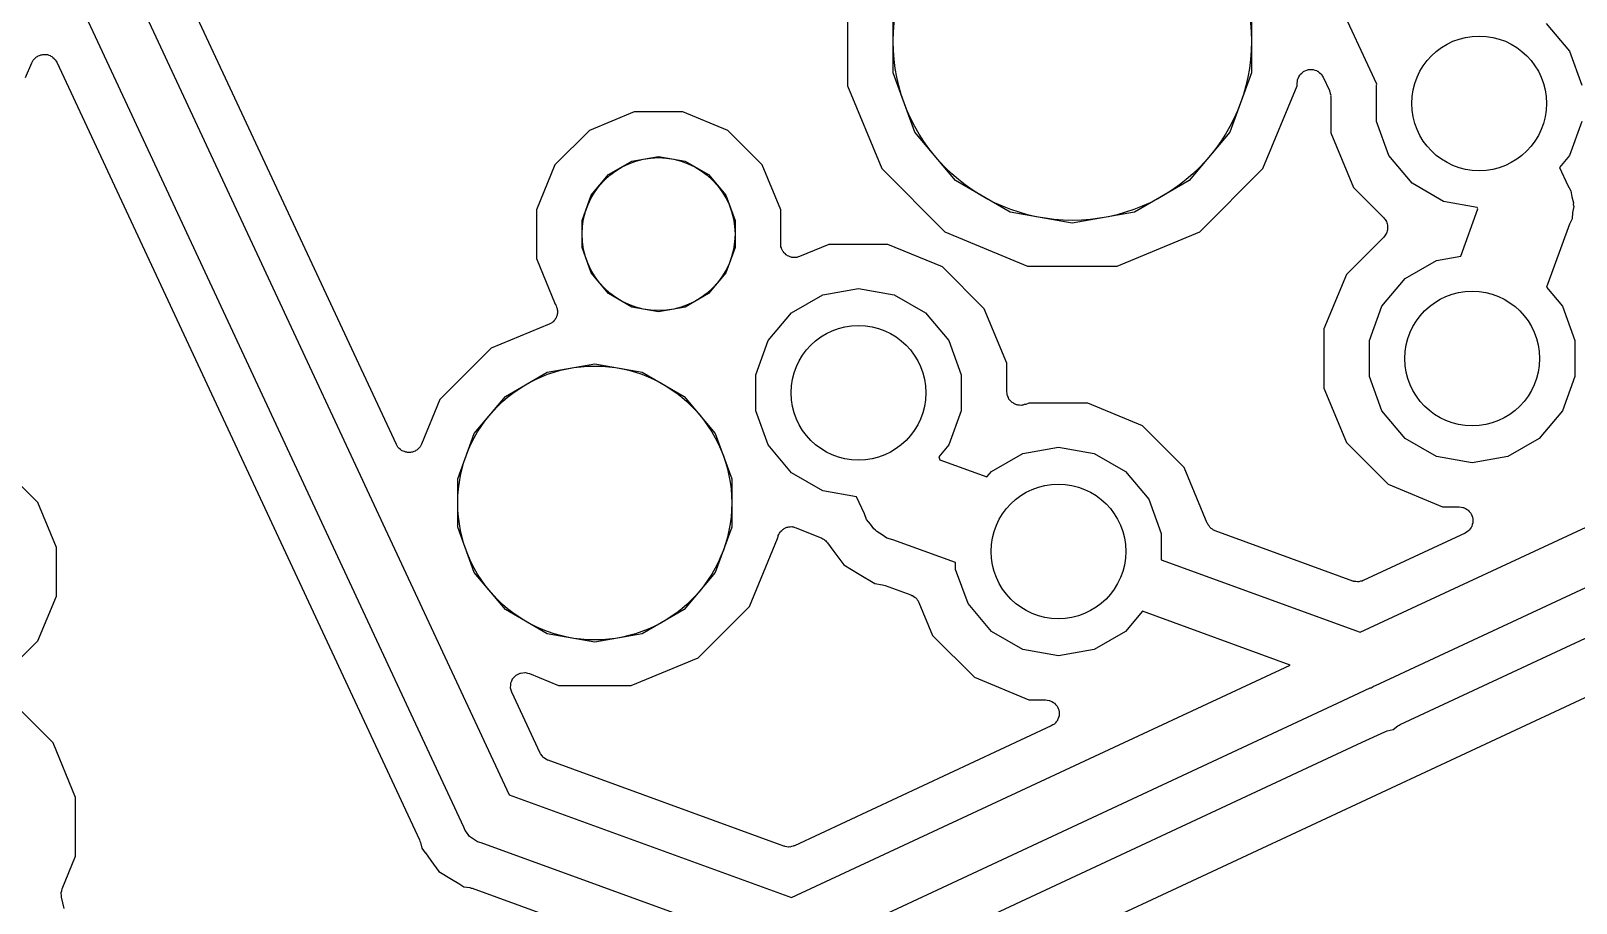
# Model space of a CAD drawing. Extents: x 24 to 196, y -189 to -31.
# Drawn here: x 73.74 to 90.94, y -171.29 to -161.58 of the extents above; entities that cross this region are included whole.
import ezdxf

# ---------------------------------------------------------------- set-up
doc = ezdxf.new("R2010")
doc.units = 0
doc.header["$MEASUREMENT"] = 0
doc.layers.add('BLACK', color=7, linetype='CONTINUOUS')

msp = doc.modelspace()

# ---------------------------------------------------------------- linework, layer by layer
at = {"layer": 'BLACK', "linetype": 'CONTINUOUS'}
for p, q in [((126.856, -152.309), (59.2762, -183.807)), ((88.7194, -162.177), (86.3282, -157.044)), ((73.8067, -158.804), (79.067, -170.084)), ((77.8106, -166.188), (74.3828, -158.837)), ((78.5623, -170.444), (73.2065, -158.959)), ((82.8294, -161.201), (82.8294, -162.197)), ((83.3374, -162.051), (83.3374, -161.347)), ((87.3252, -161.347), (87.3252, -162.051)), ((90.6038, -161.502), (90.8629, -161.81)), ((73.6852, -162.105), (73.7539, -161.939)), ((73.7539, -161.939), (73.7629, -161.925)), ((73.7629, -161.925), (73.7699, -161.91)), ((73.7699, -161.91), (73.777, -161.903)), ((73.777, -161.903), (73.7824, -161.895)), ((73.7824, -161.895), (73.7955, -161.885)), ((73.7955, -161.885), (73.8073, -161.873)), ((73.8073, -161.873), (73.8164, -161.869)), ((73.8164, -161.869), (73.8243, -161.863)), ((73.8243, -161.863), (73.8402, -161.858)), ((73.8402, -161.858), (73.8553, -161.851)), ((73.8553, -161.851), (73.8653, -161.85)), ((73.8653, -161.85), (73.8748, -161.847)), ((73.8748, -161.847), (73.8914, -161.847)), ((73.8914, -161.847), (73.908, -161.846)), ((73.908, -161.846), (73.9177, -161.849)), ((73.9177, -161.849), (73.9277, -161.849)), ((73.9277, -161.849), (73.9431, -161.855)), ((73.9431, -161.855), (73.9591, -161.86)), ((73.9591, -161.86), (73.9673, -161.865)), ((73.9673, -161.865), (73.9766, -161.869)), ((73.9766, -161.869), (73.9889, -161.88)), ((73.9889, -161.88), (74.0025, -161.89)), ((74.0025, -161.89), (74.0082, -161.898)), ((74.0082, -161.898), (74.0156, -161.905)), ((74.0156, -161.905), (74.0233, -161.92)), ((74.0233, -161.92), (74.0328, -161.933)), ((74.0328, -161.933), (78.0673, -170.585)), ((90.8629, -161.81), (91.0008, -162.189)), ((83.5779, -162.711), (83.3374, -162.051)), ((87.3252, -162.051), (87.0847, -162.711)), ((87.8384, -162.126), (87.8412, -162.12)), ((87.8412, -162.12), (87.8424, -162.113)), ((87.8424, -162.113), (87.8524, -162.096)), ((87.8524, -162.096), (87.8608, -162.078)), ((87.8608, -162.078), (87.8655, -162.073)), ((87.8655, -162.073), (87.8689, -162.067)), ((87.8689, -162.067), (87.8841, -162.055)), ((87.8841, -162.055), (87.8982, -162.041)), ((87.8982, -162.041), (87.9043, -162.038)), ((87.9043, -162.038), (87.9094, -162.033)), ((87.9094, -162.033), (87.9281, -162.027)), ((87.9281, -162.027), (87.9462, -162.018)), ((87.9462, -162.018), (87.9529, -162.018)), ((87.9529, -162.018), (87.9591, -162.015)), ((87.9591, -162.015), (87.9791, -162.015)), ((87.9791, -162.015), (87.9989, -162.014)), ((87.9989, -162.014), (88.0054, -162.015)), ((88.0054, -162.015), (88.0121, -162.015)), ((88.0121, -162.015), (88.0308, -162.022)), ((88.0308, -162.022), (88.0501, -162.027)), ((88.0501, -162.027), (88.0555, -162.031)), ((88.0555, -162.031), (88.0618, -162.033)), ((88.0618, -162.033), (88.0771, -162.046)), ((88.0771, -162.046), (88.0934, -162.058)), ((88.0934, -162.058), (88.0972, -162.063)), ((88.0972, -162.063), (88.1023, -162.067)), ((88.1023, -162.067), (88.1123, -162.085)), ((88.1123, -162.085), (88.1237, -162.101)), ((88.1237, -162.101), (88.1925, -162.249)), ((82.8294, -162.197), (83.2103, -163.116)), ((87.4523, -163.116), (87.8332, -162.197)), ((87.8332, -162.165), (87.8367, -162.146)), ((87.8332, -162.197), (87.8332, -162.165)), ((87.8367, -162.146), (87.8384, -162.126)), ((88.1925, -162.249), (88.1943, -162.255)), ((88.1943, -162.255), (88.1976, -162.261)), ((88.1976, -162.261), (88.2011, -162.281)), ((88.2011, -162.281), (88.2062, -162.3)), ((88.7148, -162.189), (88.7194, -162.177)), ((88.7148, -162.592), (88.7148, -162.189)), ((88.2062, -162.3), (88.2056, -162.307)), ((88.2056, -162.307), (88.2068, -162.313)), ((88.2068, -162.313), (88.2068, -162.719)), ((80.457, -162.487), (79.9575, -162.694)), ((80.9976, -162.487), (80.457, -162.487)), ((81.497, -162.694), (80.9976, -162.487)), ((88.8526, -162.971), (88.7148, -162.592)), ((91.0008, -162.592), (90.8629, -162.971)), ((79.9575, -162.694), (79.5752, -163.076)), ((81.8793, -163.076), (81.497, -162.694)), ((84.0299, -163.25), (83.5779, -162.711)), ((87.0847, -162.711), (86.6327, -163.25)), ((88.2068, -162.719), (88.4581, -163.326)), ((80.4317, -163.034), (80.7273, -162.982)), ((80.7273, -162.982), (81.0228, -163.034)), ((89.1117, -163.28), (88.8526, -162.971)), ((90.8629, -162.971), (90.7509, -163.105)), ((79.5752, -163.076), (79.3684, -163.576)), ((80.1719, -163.184), (80.4317, -163.034)), ((81.0228, -163.034), (81.2826, -163.184)), ((82.0862, -163.576), (81.8793, -163.076)), ((83.2103, -163.116), (83.9141, -163.82)), ((86.7485, -163.82), (87.4523, -163.116)), ((90.7509, -163.105), (90.8446, -163.306)), ((79.979, -163.414), (80.1719, -163.184)), ((81.2826, -163.184), (81.4755, -163.414)), ((84.6388, -163.601), (84.0299, -163.25)), ((86.6327, -163.25), (86.0238, -163.601)), ((88.4581, -163.326), (88.7957, -163.664)), ((89.4608, -163.481), (89.1117, -163.28)), ((90.8446, -163.306), (90.8782, -163.364)), ((79.8764, -163.696), (79.979, -163.414)), ((81.4755, -163.414), (81.5782, -163.696)), ((89.8365, -163.548), (89.4608, -163.481)), ((90.8782, -163.364), (90.89, -163.43)), ((90.89, -163.43), (90.9074, -163.496)), ((90.9074, -163.496), (90.9054, -163.518)), ((79.3684, -163.576), (79.3684, -164.116)), ((82.0862, -163.955), (82.0862, -163.576)), ((85.3313, -163.724), (84.6388, -163.601)), ((86.0238, -163.601), (85.3313, -163.724)), ((88.7957, -163.664), (88.8034, -163.675)), ((89.6524, -164.091), (89.8442, -163.564)), ((89.8442, -163.564), (89.8365, -163.548)), ((90.8976, -163.607), (90.8917, -163.674)), ((90.9094, -163.54), (90.8976, -163.607)), ((90.9054, -163.518), (90.9094, -163.54)), ((79.8764, -163.996), (79.8764, -163.696)), ((81.5782, -163.696), (81.5782, -163.996)), ((83.9141, -163.82), (84.8336, -164.201)), ((85.829, -164.201), (86.7485, -163.82)), ((88.8034, -163.675), (88.8128, -163.684)), ((88.8128, -163.684), (88.8185, -163.696)), ((88.8185, -163.696), (88.8261, -163.707)), ((88.8261, -163.836), (88.8185, -163.847)), ((88.8261, -163.707), (88.8296, -163.72)), ((88.8296, -163.823), (88.8261, -163.836)), ((88.8296, -163.72), (88.8352, -163.732)), ((88.8352, -163.811), (88.8296, -163.823)), ((88.8352, -163.732), (88.8364, -163.745)), ((88.8364, -163.798), (88.8352, -163.811)), ((88.8364, -163.745), (88.8398, -163.758)), ((88.8398, -163.785), (88.8364, -163.798)), ((88.8398, -163.758), (88.8386, -163.771)), ((88.8386, -163.771), (88.8398, -163.785)), ((90.8633, -163.735), (90.6077, -164.437)), ((90.8917, -163.674), (90.8633, -163.735)), ((79.979, -164.278), (79.8764, -163.996)), ((81.5782, -163.996), (81.4755, -164.278)), ((82.089, -163.971), (82.0862, -163.955)), ((82.0898, -163.988), (82.089, -163.971)), ((82.0936, -163.997), (82.0898, -163.988)), ((82.0953, -164.007), (82.0936, -163.997)), ((82.1037, -164.021), (82.0953, -164.007)), ((82.6233, -163.96), (82.2969, -164.095)), ((83.2801, -163.96), (82.6233, -163.96)), ((83.8869, -164.211), (83.2801, -163.96)), ((88.7957, -163.879), (88.3806, -164.294)), ((88.8034, -163.868), (88.7957, -163.879)), ((88.8128, -163.859), (88.8034, -163.868)), ((88.8185, -163.847), (88.8128, -163.859)), ((79.3684, -164.116), (79.5788, -164.624)), ((82.11, -164.036), (82.1037, -164.021)), ((82.1168, -164.044), (82.11, -164.036)), ((82.1218, -164.053), (82.1168, -164.044)), ((82.1345, -164.063), (82.1218, -164.053)), ((82.1458, -164.075), (82.1345, -164.063)), ((82.1547, -164.08), (82.1458, -164.075)), ((82.1624, -164.087), (82.1547, -164.08)), ((82.178, -164.092), (82.1624, -164.087)), ((82.1927, -164.1), (82.178, -164.092)), ((82.2027, -164.101), (82.1927, -164.1)), ((82.2121, -164.105), (82.2027, -164.101)), ((82.2287, -164.105), (82.2121, -164.105)), ((82.2452, -164.107), (82.2287, -164.105)), ((82.255, -164.105), (82.2452, -164.107)), ((82.265, -164.105), (82.255, -164.105)), ((82.2806, -164.099), (82.265, -164.105)), ((82.2969, -164.095), (82.2806, -164.099)), ((89.0342, -164.34), (89.3833, -164.139)), ((89.3833, -164.139), (89.6524, -164.091)), ((80.1719, -164.508), (79.979, -164.278)), ((81.4755, -164.278), (81.2826, -164.508)), ((84.3514, -164.676), (83.8869, -164.211)), ((84.8336, -164.201), (85.829, -164.201)), ((88.3806, -164.294), (88.1292, -164.901)), ((88.7751, -164.649), (89.0342, -164.34)), ((80.4317, -164.658), (80.1719, -164.508)), ((81.2826, -164.508), (81.0228, -164.658)), ((82.2057, -164.722), (82.5548, -164.52)), ((82.5548, -164.52), (82.9517, -164.451)), ((82.9517, -164.451), (83.3487, -164.52)), ((83.3487, -164.52), (83.6978, -164.722)), ((88.5352, -168.276), (96.5886, -164.52)), ((90.6077, -164.437), (90.7854, -164.649)), ((79.5788, -164.624), (79.5798, -164.625)), ((79.5798, -164.625), (79.5836, -164.635)), ((79.5836, -164.635), (79.5894, -164.643)), ((79.5894, -164.643), (79.5937, -164.659)), ((79.5937, -164.659), (79.6, -164.674)), ((79.6, -164.674), (79.6005, -164.684)), ((79.6005, -164.684), (79.6031, -164.694)), ((79.6031, -164.694), (79.6016, -164.71)), ((80.7273, -164.71), (80.4317, -164.658)), ((81.0228, -164.658), (80.7273, -164.71)), ((84.6027, -165.283), (84.3514, -164.676)), ((88.6372, -165.028), (88.7751, -164.649)), ((90.7854, -164.649), (90.9232, -165.028)), ((79.5096, -164.848), (78.8665, -165.114)), ((79.5236, -164.839), (79.5096, -164.848)), ((79.5387, -164.832), (79.5236, -164.839)), ((79.5458, -164.825), (79.5387, -164.832)), ((79.5542, -164.82), (79.5458, -164.825)), ((79.5643, -164.806), (79.5542, -164.82)), ((79.5761, -164.795), (79.5643, -164.806)), ((79.5803, -164.785), (79.5761, -164.795)), ((79.5864, -164.778), (79.5803, -164.785)), ((79.5914, -164.762), (79.5864, -164.778)), ((79.5985, -164.747), (79.5914, -164.762)), ((79.5993, -164.737), (79.5985, -164.747)), ((79.6024, -164.727), (79.5993, -164.737)), ((79.6016, -164.71), (79.6024, -164.727)), ((81.9466, -165.031), (82.2057, -164.722)), ((83.6978, -164.722), (83.9569, -165.031)), ((81.8087, -165.41), (81.9466, -165.031)), ((83.9569, -165.031), (84.0947, -165.41)), ((88.1292, -164.901), (88.1292, -165.558)), ((88.6372, -165.431), (88.6372, -165.028)), ((97.0101, -164.996), (88.7025, -168.87)), ((90.9232, -165.028), (90.9232, -165.431)), ((78.8665, -165.114), (78.2949, -165.686)), ((79.0228, -165.652), (79.4882, -165.383)), ((79.4882, -165.383), (80.0175, -165.289)), ((80.0175, -165.289), (80.5468, -165.383)), ((80.5468, -165.383), (81.0122, -165.652)), ((84.6027, -165.599), (84.6027, -165.283)), ((81.8087, -165.813), (81.8087, -165.41)), ((84.0947, -165.41), (84.0947, -165.813)), ((88.1292, -165.558), (88.3806, -166.165)), ((88.7751, -165.81), (88.6372, -165.431)), ((88.9791, -169.302), (97.1314, -165.5)), ((90.9232, -165.431), (90.7854, -165.81)), ((78.2949, -165.686), (78.0895, -166.182)), ((78.6773, -166.063), (79.0228, -165.652)), ((81.0122, -165.652), (81.3577, -166.063)), ((84.6056, -165.615), (84.6027, -165.599)), ((84.6063, -165.632), (84.6056, -165.615)), ((84.6102, -165.641), (84.6063, -165.632)), ((84.6119, -165.651), (84.6102, -165.641)), ((84.6202, -165.665), (84.6119, -165.651)), ((84.6266, -165.681), (84.6202, -165.665)), ((84.6334, -165.688), (84.6266, -165.681)), ((84.6384, -165.697), (84.6334, -165.688)), ((84.6511, -165.708), (84.6384, -165.697)), ((84.6623, -165.72), (84.6511, -165.708)), ((84.6712, -165.724), (84.6623, -165.72)), ((84.6789, -165.731), (84.6712, -165.724)), ((84.6945, -165.737), (84.6789, -165.731)), ((84.8478, -165.725), (84.8134, -165.74)), ((85.5046, -165.725), (84.8478, -165.725)), ((86.1114, -165.977), (85.5046, -165.725)), ((81.9466, -166.191), (81.8087, -165.813)), ((84.0947, -165.813), (83.9569, -166.191)), ((84.7093, -165.744), (84.6945, -165.737)), ((84.7192, -165.746), (84.7093, -165.744)), ((84.7287, -165.749), (84.7192, -165.746)), ((84.7453, -165.749), (84.7287, -165.749)), ((84.7618, -165.751), (84.7453, -165.749)), ((84.7716, -165.749), (84.7618, -165.751)), ((84.7816, -165.749), (84.7716, -165.749)), ((84.7972, -165.743), (84.7816, -165.749)), ((84.8134, -165.74), (84.7972, -165.743)), ((89.0342, -166.119), (88.7751, -165.81)), ((90.7854, -165.81), (90.5263, -166.119)), ((78.4935, -166.568), (78.6773, -166.063)), ((81.3577, -166.063), (81.5415, -166.568)), ((86.5758, -166.441), (86.1114, -165.977)), ((77.8201, -166.201), (77.8106, -166.188)), ((77.8278, -166.216), (77.8201, -166.201)), ((77.8352, -166.223), (77.8278, -166.216)), ((77.8409, -166.231), (77.8352, -166.223)), ((77.8545, -166.241), (77.8409, -166.231)), ((77.8668, -166.252), (77.8545, -166.241)), ((78.0361, -166.248), (78.027, -166.253)), ((78.0479, -166.237), (78.0361, -166.248)), ((78.061, -166.226), (78.0479, -166.237)), ((78.0664, -166.218), (78.061, -166.226)), ((78.0735, -166.211), (78.0664, -166.218)), ((78.0806, -166.196), (78.0735, -166.211)), ((78.0895, -166.182), (78.0806, -166.196)), ((82.2057, -166.5), (81.9466, -166.191)), ((83.9569, -166.191), (83.8446, -166.325)), ((84.7792, -166.286), (85.1762, -166.216)), ((85.1762, -166.216), (85.5731, -166.286)), ((88.3806, -166.165), (88.845, -166.629)), ((89.3833, -166.32), (89.0342, -166.119)), ((90.5263, -166.119), (90.1772, -166.32)), ((77.8761, -166.256), (77.8668, -166.252)), ((77.8843, -166.262), (77.8761, -166.256)), ((77.9003, -166.266), (77.8843, -166.262)), ((77.9157, -166.272), (77.9003, -166.266)), ((77.9257, -166.273), (77.9157, -166.272)), ((77.9354, -166.275), (77.9257, -166.273)), ((77.952, -166.274), (77.9354, -166.275)), ((77.9686, -166.275), (77.952, -166.274)), ((77.9781, -166.272), (77.9686, -166.275)), ((77.9881, -166.271), (77.9781, -166.272)), ((78.0032, -166.264), (77.9881, -166.271)), ((78.0191, -166.259), (78.0032, -166.264)), ((78.027, -166.253), (78.0191, -166.259)), ((83.8446, -166.325), (83.8588, -166.356)), ((83.8588, -166.356), (84.3811, -166.546)), ((84.4301, -166.487), (84.7792, -166.286)), ((85.5731, -166.286), (85.9222, -166.487)), ((89.7802, -166.39), (89.3833, -166.32)), ((90.1772, -166.32), (89.7802, -166.39)), ((73.8204, -166.832), (73.4382, -166.449)), ((78.4935, -167.106), (78.4935, -166.568)), ((81.5415, -166.568), (81.5415, -167.106)), ((82.5548, -166.702), (82.2057, -166.5)), ((84.3811, -166.546), (84.4301, -166.487)), ((85.9222, -166.487), (86.1813, -166.796)), ((86.8329, -167.062), (86.5758, -166.441)), ((82.93, -166.768), (82.5548, -166.702)), ((88.845, -166.629), (89.4518, -166.881)), ((74.0273, -167.331), (73.8204, -166.832)), ((83.0175, -166.956), (82.93, -166.768)), ((86.1813, -166.796), (86.3192, -167.175)), ((89.4518, -166.881), (89.6372, -166.881)), ((89.6372, -166.881), (89.6568, -166.884)), ((89.6568, -166.884), (89.6766, -166.886)), ((89.6766, -166.886), (89.6827, -166.889)), ((89.6827, -166.889), (89.6893, -166.89)), ((89.6893, -166.89), (89.7066, -166.9)), ((89.7066, -166.9), (89.7246, -166.908)), ((89.7246, -166.908), (89.7293, -166.913)), ((89.7293, -166.913), (89.7351, -166.916)), ((89.7351, -166.916), (89.7479, -166.931)), ((89.7479, -166.931), (89.762, -166.946)), ((78.6773, -167.611), (78.4935, -167.106)), ((81.5415, -167.106), (81.3577, -167.611)), ((82.1413, -167.115), (82.1561, -167.107)), ((82.1561, -167.107), (82.166, -167.106)), ((82.166, -167.106), (82.1755, -167.102)), ((82.1755, -167.102), (82.1921, -167.102)), ((82.1921, -167.102), (82.2086, -167.1)), ((82.2086, -167.1), (82.2184, -167.102)), ((82.2184, -167.102), (82.2284, -167.102)), ((82.2284, -167.102), (82.244, -167.108)), ((82.244, -167.108), (82.2602, -167.112)), ((83.0405, -167.019), (83.0175, -166.956)), ((83.0838, -167.071), (83.0405, -167.019)), ((83.1224, -167.126), (83.0838, -167.071)), ((86.8383, -167.07), (86.8329, -167.062)), ((86.8417, -167.08), (86.8383, -167.07)), ((86.8524, -167.093), (86.8417, -167.08)), ((86.8614, -167.107), (86.8524, -167.093)), ((86.8693, -167.113), (86.8614, -167.107)), ((89.7692, -167.109), (89.7564, -167.124)), ((89.762, -166.946), (89.7649, -166.952)), ((89.7649, -166.952), (89.7692, -166.957)), ((89.7692, -166.957), (89.776, -166.975)), ((89.7715, -167.103), (89.7692, -167.109)), ((89.7753, -167.097), (89.7715, -167.103)), ((89.7805, -167.078), (89.7753, -167.097)), ((89.776, -166.975), (89.7844, -166.993)), ((89.7873, -167.059), (89.7805, -167.078)), ((89.7844, -166.993), (89.785, -167)), ((89.785, -167), (89.7873, -167.006)), ((89.7873, -167.006), (89.7873, -167.026)), ((89.7873, -167.026), (89.789, -167.046)), ((89.789, -167.046), (89.7873, -167.053)), ((89.7873, -167.053), (89.7873, -167.059)), ((81.7402, -167.988), (82.0525, -167.234)), ((82.0525, -167.234), (82.0531, -167.22)), ((82.0531, -167.22), (82.057, -167.21)), ((82.057, -167.21), (82.0587, -167.2)), ((82.0587, -167.2), (82.067, -167.186)), ((82.067, -167.186), (82.0734, -167.171)), ((82.0734, -167.171), (82.0802, -167.163)), ((82.0802, -167.163), (82.0852, -167.155)), ((82.0852, -167.155), (82.0979, -167.144)), ((82.0979, -167.144), (82.1091, -167.132)), ((82.1091, -167.132), (82.118, -167.127)), ((82.118, -167.127), (82.1257, -167.121)), ((82.1257, -167.121), (82.1413, -167.115)), ((82.2602, -167.112), (82.5429, -167.229)), ((82.5429, -167.229), (82.5555, -167.237)), ((82.5555, -167.237), (82.5692, -167.243)), ((82.5692, -167.243), (82.5777, -167.251)), ((82.5777, -167.251), (82.5875, -167.257)), ((82.5875, -167.257), (82.5966, -167.269)), ((82.5966, -167.269), (82.6075, -167.28)), ((82.6075, -167.28), (82.6677, -167.362)), ((83.141, -167.139), (83.1224, -167.126)), ((83.1557, -167.156), (83.141, -167.139)), ((83.214, -167.19), (83.1557, -167.156)), ((83.2691, -167.229), (83.214, -167.19)), ((83.3343, -167.246), (83.2691, -167.229)), ((84.0332, -167.5), (83.3343, -167.246)), ((86.3192, -167.175), (86.3192, -167.468)), ((86.8757, -167.12), (86.8693, -167.113)), ((86.8901, -167.129), (86.8757, -167.12)), ((86.9034, -167.139), (86.8901, -167.129)), ((86.9129, -167.142), (86.9034, -167.139)), ((86.9215, -167.147), (86.9129, -167.142)), ((88.4519, -167.705), (86.9215, -167.147)), ((89.7016, -167.171), (88.5685, -167.699)), ((89.7179, -167.16), (89.7016, -167.171)), ((89.7351, -167.15), (89.7179, -167.16)), ((89.7395, -167.145), (89.7351, -167.15)), ((89.745, -167.141), (89.7395, -167.145)), ((89.7564, -167.124), (89.745, -167.141)), ((74.0273, -167.872), (74.0273, -167.331)), ((82.6677, -167.362), (82.6677, -167.362)), ((82.6677, -167.362), (82.6677, -167.362)), ((82.6677, -167.362), (82.7872, -167.525)), ((79.0228, -168.022), (78.6773, -167.611)), ((81.3577, -167.611), (81.0122, -168.022)), ((82.7872, -167.525), (82.9589, -167.629)), ((84.0332, -167.578), (84.0332, -167.5)), ((84.171, -167.957), (84.0332, -167.578)), ((86.3192, -167.468), (88.5352, -168.276)), ((82.9589, -167.629), (82.959, -167.629)), ((82.959, -167.629), (82.959, -167.629)), ((82.959, -167.629), (83.1325, -167.734)), ((83.1325, -167.734), (83.2188, -167.748)), ((83.2188, -167.748), (83.233, -167.753)), ((83.233, -167.753), (83.2477, -167.755)), ((83.2477, -167.755), (83.536, -167.86)), ((88.4586, -167.706), (88.4519, -167.705)), ((88.4647, -167.709), (88.4586, -167.706)), ((88.4845, -167.71), (88.4647, -167.709)), ((88.504, -167.714), (88.4845, -167.71)), ((88.5107, -167.713), (88.504, -167.714)), ((88.5174, -167.713), (88.5107, -167.713)), ((88.5366, -167.708), (88.5174, -167.713)), ((88.5562, -167.705), (88.5366, -167.708)), ((88.562, -167.701), (88.5562, -167.705)), ((88.5685, -167.699), (88.562, -167.701)), ((73.8204, -168.371), (74.0273, -167.872)), ((83.536, -167.86), (83.5446, -167.865)), ((83.5446, -167.865), (83.5542, -167.868)), ((83.5542, -167.868), (83.5674, -167.878)), ((83.5674, -167.878), (83.5818, -167.887)), ((83.5818, -167.887), (83.5882, -167.894)), ((83.5882, -167.894), (83.5962, -167.9)), ((83.5962, -167.9), (83.6051, -167.914)), ((83.6051, -167.914), (83.6158, -167.927)), ((83.6158, -167.927), (83.6192, -167.936)), ((83.6192, -167.936), (83.6246, -167.945)), ((83.6246, -167.945), (83.7765, -168.312)), ((84.4301, -168.266), (84.171, -167.957)), ((79.4882, -168.291), (79.0228, -168.022)), ((81.0122, -168.022), (80.5468, -168.291)), ((81.1686, -168.56), (81.7402, -167.988)), ((86.1108, -168.041), (85.9222, -168.266)), ((87.7542, -168.64), (86.1108, -168.041)), ((80.0175, -168.384), (79.4882, -168.291)), ((80.5468, -168.291), (80.0175, -168.384)), ((83.7765, -168.312), (84.241, -168.776)), ((84.7792, -168.467), (84.4301, -168.266)), ((85.9222, -168.266), (85.5731, -168.467)), ((73.4222, -168.769), (73.8204, -168.371)), ((85.1762, -168.537), (84.7792, -168.467)), ((85.5731, -168.467), (85.1762, -168.537)), ((80.4217, -168.869), (81.1686, -168.56)), ((82.2054, -171.227), (87.7542, -168.64)), ((79.0852, -168.837), (79.095, -168.816)), ((79.095, -168.816), (79.1039, -168.794)), ((79.1039, -168.794), (79.1061, -168.792)), ((79.1061, -168.792), (79.1075, -168.789)), ((79.1075, -168.789), (79.1239, -168.772)), ((79.1239, -168.772), (79.1396, -168.755)), ((79.1396, -168.755), (79.1426, -168.754)), ((79.1426, -168.754), (79.145, -168.751)), ((79.145, -168.751), (79.166, -168.741)), ((79.166, -168.741), (79.1866, -168.731)), ((79.1866, -168.731), (79.1899, -168.73)), ((79.1899, -168.73), (79.1929, -168.729)), ((79.1929, -168.729), (79.216, -168.727)), ((79.216, -168.727), (79.239, -168.724)), ((79.239, -168.724), (79.2423, -168.725)), ((79.2423, -168.725), (79.2457, -168.724)), ((79.2457, -168.724), (79.2681, -168.73)), ((79.2681, -168.73), (79.2907, -168.735)), ((79.2907, -168.735), (79.6133, -168.869)), ((84.241, -168.776), (84.8478, -169.027)), ((79.0806, -168.889), (79.0826, -168.866)), ((79.0814, -168.893), (79.0806, -168.889)), ((79.0813, -168.896), (79.0814, -168.893)), ((79.0883, -168.918), (79.0813, -168.896)), ((79.0826, -168.866), (79.0836, -168.843)), ((79.0836, -168.843), (79.0849, -168.84)), ((79.0849, -168.84), (79.0852, -168.837)), ((79.0943, -168.941), (79.0883, -168.918)), ((79.4119, -169.622), (79.0943, -168.941)), ((79.6133, -168.869), (80.4217, -168.869)), ((88.6419, -168.898), (88.2783, -169.068)), ((88.6552, -168.896), (88.6419, -168.898)), ((88.6903, -168.876), (88.6552, -168.896)), ((88.7025, -168.87), (88.6903, -168.876)), ((88.7025, -168.87), (88.7025, -168.87)), ((73.9905, -169.505), (73.5261, -169.04)), ((88.2783, -169.068), (82.3728, -171.822)), ((84.8478, -169.027), (85.0332, -169.027)), ((85.0332, -169.027), (85.0528, -169.031)), ((85.0528, -169.031), (85.0727, -169.033)), ((85.0727, -169.033), (85.0787, -169.035)), ((85.0787, -169.035), (85.0853, -169.037)), ((85.0853, -169.037), (85.1026, -169.047)), ((85.1026, -169.047), (85.1206, -169.055)), ((85.1206, -169.055), (85.1254, -169.06)), ((85.1254, -169.06), (85.1312, -169.063)), ((85.1312, -169.063), (85.144, -169.078)), ((85.144, -169.078), (85.1581, -169.092)), ((85.1581, -169.092), (85.1609, -169.098)), ((85.1609, -169.098), (85.1652, -169.104)), ((85.1652, -169.104), (85.172, -169.122)), ((85.172, -169.122), (85.1804, -169.14)), ((85.1804, -169.14), (85.181, -169.147)), ((85.181, -169.147), (85.1833, -169.153)), ((85.1833, -169.153), (85.1833, -169.173)), ((85.1833, -169.173), (85.185, -169.193)), ((88.2783, -169.068), (88.2783, -169.068)), ((85.0976, -169.318), (82.2387, -170.651)), ((85.1139, -169.307), (85.0976, -169.318)), ((85.1312, -169.297), (85.1139, -169.307)), ((85.1355, -169.291), (85.1312, -169.297)), ((85.141, -169.288), (85.1355, -169.291)), ((85.1524, -169.271), (85.141, -169.288)), ((85.1652, -169.256), (85.1524, -169.271)), ((85.1675, -169.25), (85.1652, -169.256)), ((85.1713, -169.244), (85.1675, -169.25)), ((85.1765, -169.225), (85.1713, -169.244)), ((85.1833, -169.206), (85.1765, -169.225)), ((85.185, -169.193), (85.1833, -169.2)), ((85.1833, -169.2), (85.1833, -169.206)), ((88.8994, -169.356), (88.9533, -169.317)), ((88.9533, -169.317), (88.9666, -169.31)), ((88.9666, -169.31), (88.9788, -169.302)), ((88.9788, -169.302), (88.979, -169.302)), ((88.979, -169.302), (88.9791, -169.302)), ((88.9791, -169.302), (88.9791, -169.302)), ((74.2419, -170.112), (73.9905, -169.505)), ((82.6494, -172.253), (88.555, -169.499)), ((88.555, -169.499), (88.8066, -169.382)), ((88.555, -169.499), (88.555, -169.499)), ((88.555, -169.499), (88.555, -169.499)), ((88.8066, -169.382), (88.8211, -169.378)), ((88.8211, -169.378), (88.8349, -169.372)), ((88.8349, -169.372), (88.8994, -169.356)), ((79.4157, -169.627), (79.4119, -169.622)), ((79.418, -169.633), (79.4157, -169.627)), ((79.4308, -169.649), (79.418, -169.633)), ((79.4422, -169.665), (79.4308, -169.649)), ((79.4477, -169.669), (79.4422, -169.665)), ((79.452, -169.674), (79.4477, -169.669)), ((79.4693, -169.684), (79.452, -169.674)), ((79.4856, -169.695), (79.4693, -169.684)), ((79.492, -169.697), (79.4856, -169.695)), ((79.4978, -169.7), (79.492, -169.697)), ((82.1222, -170.656), (79.4978, -169.7)), ((74.2419, -170.768), (74.2419, -170.112)), ((79.067, -170.084), (82.2054, -171.227)), ((78.5761, -170.482), (78.5623, -170.444)), ((78.6021, -170.513), (78.5761, -170.482)), ((78.6253, -170.546), (78.6021, -170.513)), ((78.6364, -170.554), (78.6253, -170.546)), ((78.0673, -170.585), (78.0712, -170.599)), ((78.0712, -170.599), (78.0772, -170.613)), ((78.0772, -170.613), (78.093, -170.677)), ((78.093, -170.677), (78.1324, -170.731)), ((78.6452, -170.564), (78.6364, -170.554)), ((78.6802, -170.585), (78.6452, -170.564)), ((78.7133, -170.608), (78.6802, -170.585)), ((78.7524, -170.618), (78.7133, -170.608)), ((81.4242, -171.591), (78.7524, -170.618)), ((82.1288, -170.657), (82.1222, -170.656)), ((82.1349, -170.66), (82.1288, -170.657)), ((82.1547, -170.662), (82.1349, -170.66)), ((82.1743, -170.665), (82.1547, -170.662)), ((82.1809, -170.664), (82.1743, -170.665)), ((82.1876, -170.665), (82.1809, -170.664)), ((82.2068, -170.66), (82.1876, -170.665)), ((82.2264, -170.656), (82.2068, -170.66)), ((82.2323, -170.653), (82.2264, -170.656)), ((82.2387, -170.651), (82.2323, -170.653)), ((74.0923, -171.13), (74.2419, -170.768)), ((78.1324, -170.731), (78.1325, -170.731)), ((78.1325, -170.731), (78.1922, -170.813)), ((78.1922, -170.813), (78.1923, -170.813)), ((78.1923, -170.813), (78.1923, -170.813)), ((78.1923, -170.813), (78.2842, -170.938)), ((78.2842, -170.938), (78.423, -171.023)), ((78.423, -171.023), (78.423, -171.023)), ((78.423, -171.023), (78.4231, -171.023)), ((78.4231, -171.023), (78.5036, -171.071)), ((74.0809, -171.181), (74.082, -171.176)), ((74.0837, -171.203), (74.0809, -171.181)), ((74.0816, -171.171), (74.0877, -171.151)), ((74.082, -171.176), (74.0816, -171.171)), ((74.0851, -171.224), (74.0837, -171.203)), ((74.1158, -171.35), (74.0851, -171.224)), ((74.0877, -171.151), (74.0923, -171.13)), ((78.5036, -171.071), (78.5037, -171.071)), ((78.5037, -171.071), (78.5607, -171.106)), ((78.5607, -171.106), (78.6264, -171.116)), ((78.6264, -171.116), (78.6407, -171.121)), ((78.6407, -171.121), (78.6554, -171.124)), ((78.6554, -171.124), (79.7525, -171.523))]:
    msp.add_line(p, q, dxfattribs=at)
at = {"layer": 'BLACK'}
for centre, radius in [((85.3313, -161.699), 1.9939), ((89.8578, -162.391), 0.7493), ((80.7273, -163.846), 0.8509), ((89.7802, -165.23), 0.7493), ((82.9517, -165.611), 0.7493), ((80.0175, -166.837), 1.524), ((85.1762, -167.376), 0.7493)]:
    msp.add_circle(centre, radius, dxfattribs=at)

doc.saveas('drawing.dxf')
